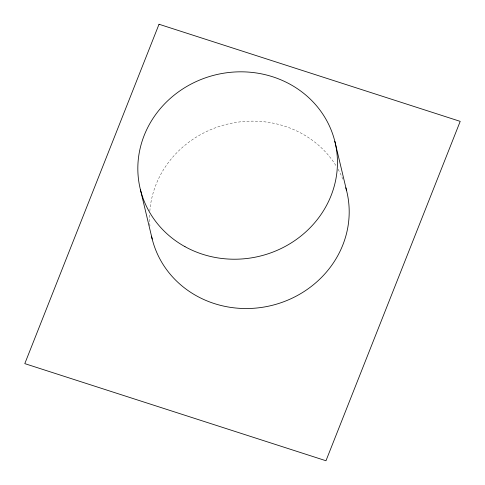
<?xml version="1.0" encoding="UTF-8"?>
<svg xmlns="http://www.w3.org/2000/svg" width="485" height="485" viewBox="0 0 485 485"><rect width="100%" height="100%" fill="white"/><g stroke="black" fill="none" stroke-linecap="round" stroke-linejoin="round"><path stroke-width="0.36" stroke-dasharray="2.42 1.82" d="M149.956 225.943A100.165 93.32 -13.4 0 1 149.629 214.825M149.835 211.133A100.165 93.32 -13.4 0 1 227.817 124.045A100.165 93.32 -13.4 0 1 336.632 166.731M338.112 169.283A100.165 93.32 -13.4 0 1 343.192 180.032"/><path stroke-width="0.73" d="M334.826 141.287L346.575 190.599M140.45 189.756L152.199 239.075M345.811 187.762A100.165 93.32 -13.4 0 1 272.115 305.35A100.165 93.32 -13.4 0 1 151.532 236.213M159.025 24.25L24.796 363.629L325.975 460.75L460.204 121.371L159.025 24.25M184.991 246.665A100.165 93.32 -13.4 0 0 337.396 165.537A100.165 93.32 -13.4 0 0 190.532 84.366A100.165 93.32 -13.4 0 0 184.991 246.665"/></g></svg>
